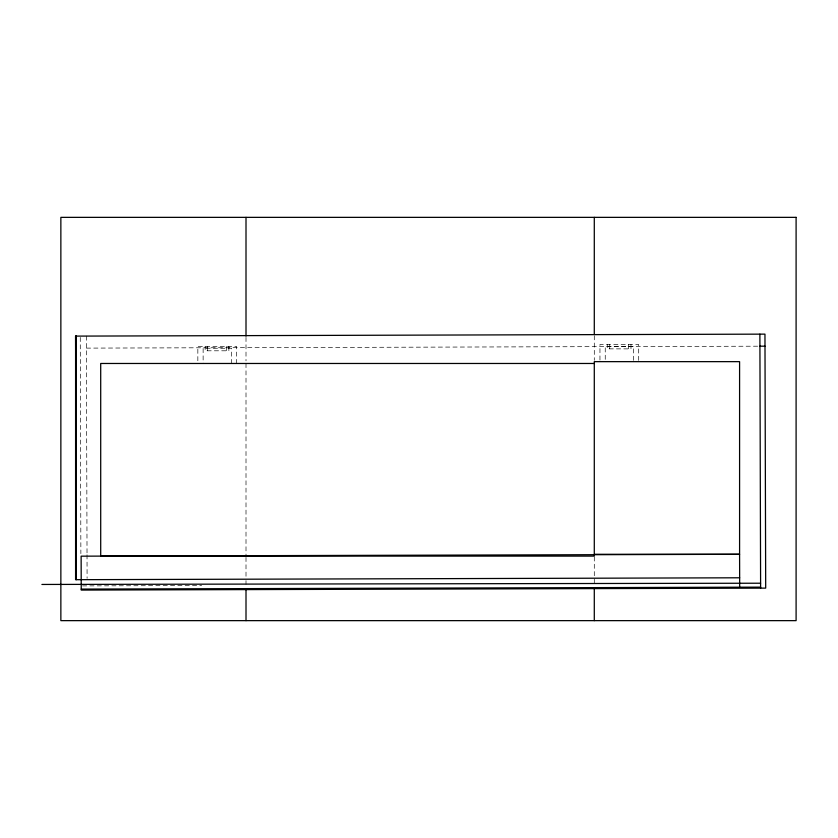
<?xml version="1.0" encoding="UTF-8"?>
<svg xmlns="http://www.w3.org/2000/svg" width="838" height="838" viewBox="0 0 838 838"><rect width="100%" height="100%" fill="white"/><g stroke="black" fill="none" stroke-linecap="round" stroke-linejoin="round"><path stroke-width="0.63" stroke-dasharray="4.19 3.14" d="M86.429 348.116L759.919 346.188M82.522 585.898L201.644 585.553M86.398 336.08L87.026 553.604M87.026 554.798L87.089 578.356M80.259 337.4L80.877 553.625M638.703 360.424L638.703 344.533L599.956 344.533L599.956 360.424M633.664 360.371L633.664 346.335L605.245 346.335L605.245 360.371M630.983 344.533L630.983 348.87L607.257 348.87L607.257 344.533M628.51 344.533L628.51 348.87M609.729 344.533L609.729 348.87M594.289 335.65L594.289 360.35M594.289 556.882L594.289 582.913M246.005 337.379L246.005 360.864M246.005 363.472L246.005 556.107M246.005 557.406L246.005 579.341M246.005 580.629L246.005 584.505M236.588 363.566L236.588 346.45L197.841 346.45L197.841 363.566M231.55 363.566L231.55 348.252L203.131 348.252L203.131 363.566M228.868 346.45L228.868 350.797L205.142 350.797L205.142 346.45M226.386 346.45L226.386 350.797M207.615 346.45L207.615 350.797"/><path stroke-width="1.26" d="M759.919 346.188L765 346.178M739.661 577.791L75.588 579.687L75.588 336.111L764.958 334.132L765.691 588.119L81.234 590.078L81.129 556.17L739.587 554.285L739.587 361.649L594.289 361.649L594.289 556.107L100.707 556.107L100.707 363.472L594.289 363.472M81.223 589.093L760.611 587.145M41.9 584.453L760.6 583.217M594.289 554.285L739.587 554.285L739.682 587.208M759.888 334.153L760.611 588.129M594.289 217.356L594.289 334.352M594.289 588.119L594.289 620.644M246.005 217.356L246.005 336.08M246.005 589.669L246.005 620.644M796.1 217.356L60.86 217.356L60.86 620.644L796.1 620.644L796.1 217.356M76.289 336.111L75.588 336.111L76.289 579.687L76.289 336.111"/></g></svg>
